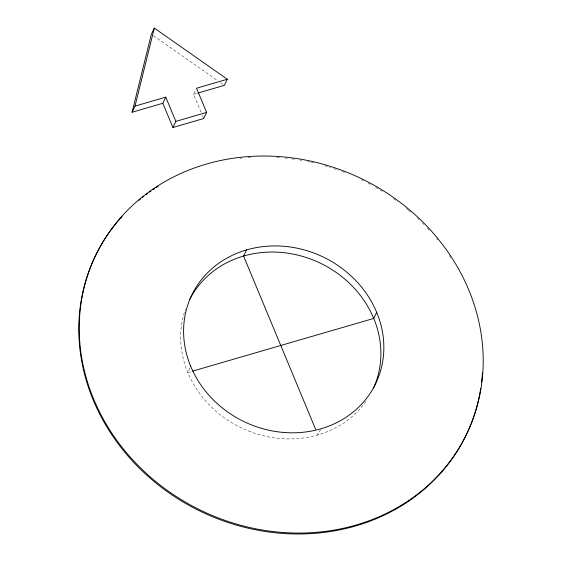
<?xml version="1.0" encoding="UTF-8"?>
<svg xmlns="http://www.w3.org/2000/svg" width="562" height="562" viewBox="0 0 562 562"><rect width="100%" height="100%" fill="white"/><g stroke="black" fill="none" stroke-linecap="round" stroke-linejoin="round"><path stroke-width="0.42" stroke-dasharray="2.81 2.11" d="M200.992 112.077L193.609 94.318L196.18 88.972M190.012 367.955L187.806 372.536L191.993 371.32M320.53 429.579L317.959 434.925L316.617 431.7M193.609 94.318L197.768 93.102M153.524 35.715L217.937 80.851M220.796 82.853L222.945 84.356M202.334 115.301L203.676 118.533M365.89 401.387A102.059 91.332 25.7 0 1 238.752 426.579A102.059 91.332 25.7 0 1 185.467 309.233M240.107 158.238A205.889 184.259 25.7 0 1 241.864 158.048M248.046 157.515A205.889 184.259 25.7 0 1 250.694 157.339M276.715 157.388A205.889 184.259 25.7 0 1 279.328 157.564M285.426 158.105A205.889 184.259 25.7 0 1 287.168 158.287M291.523 158.814A205.889 184.259 25.7 0 1 294.994 159.292M300.178 160.114A205.889 184.259 25.7 0 1 301.899 160.416M307.892 161.568A205.889 184.259 25.7 0 1 309.592 161.926M311.264 162.292A205.889 184.259 25.7 0 1 313.772 162.868M324.639 165.706A205.889 184.259 25.7 0 1 330.47 167.462M333.786 168.544A205.889 184.259 25.7 0 1 338.738 170.258M342.012 171.466A205.889 184.259 25.7 0 1 346.08 173.04M361.127 179.671A205.889 184.259 25.7 0 1 363.452 180.809M368.075 183.177A205.889 184.259 25.7 0 1 370.372 184.399M375.69 187.371A205.889 184.259 25.7 0 1 382.427 191.41M393.323 198.625A205.889 184.259 25.7 0 1 397.545 201.674M406.368 208.544A205.889 184.259 25.7 0 1 407.71 209.647M408.377 210.209A205.889 184.259 25.7 0 1 411.033 212.471M417.538 218.323A205.889 184.259 25.7 0 1 418.809 219.524M422.582 223.198A205.889 184.259 25.7 0 1 423.818 224.435M427.464 228.221A205.889 184.259 25.7 0 1 429.249 230.139M436.667 238.653A205.889 184.259 25.7 0 1 437.763 239.988M449.2 255.408A205.889 184.259 25.7 0 1 451.153 258.365"/><path stroke-width="0.84" d="M162.84 103.267L172.906 127.49L175.85 121.378L165.783 97.156L162.84 103.267L132.077 112.224L151.375 34.212L154.318 28.1L227.315 79.249L224.371 85.361L197.768 93.102M132.077 112.224L135.013 106.113L154.318 28.1M227.315 79.249L196.545 88.206L206.619 112.421L203.676 118.533L172.906 127.49M246.535 249.928L243.592 256.04L315.612 429.284M376.681 312.317L373.744 318.429L192.829 371.075M135.013 106.113L165.783 97.156M175.85 121.378L206.619 112.421M189.879 299.096A102.059 91.332 25.7 0 1 320.649 263.311A102.059 91.332 25.7 0 1 373.519 388.061M480.707 388.433A205.889 184.259 25.7 0 1 201.196 511.666A205.889 184.259 25.7 0 1 122.038 216.511M139.025 200.227A205.889 184.259 25.7 0 1 140.381 199.103M142.446 197.445A205.889 184.259 25.7 0 1 143.837 196.356M145.937 194.747A205.889 184.259 25.7 0 1 147.356 193.686M149.499 192.134A205.889 184.259 25.7 0 1 150.946 191.115M153.124 189.612A205.889 184.259 25.7 0 1 154.592 188.628M156.06 187.666A205.889 184.259 25.7 0 1 158.287 186.247M482.421 372.894A205.889 184.259 25.7 0 1 481.536 382.448M93.671 399.125A205.889 184.259 25.7 0 0 439.962 473.52A205.889 184.259 25.7 0 0 310.041 160.992A205.889 184.259 25.7 0 0 93.671 399.125M190.75 366.424A102.059 91.332 25.7 0 0 362.399 403.305A102.059 91.332 25.7 0 0 298 248.383A102.059 91.332 25.7 0 0 190.75 366.424"/></g></svg>
